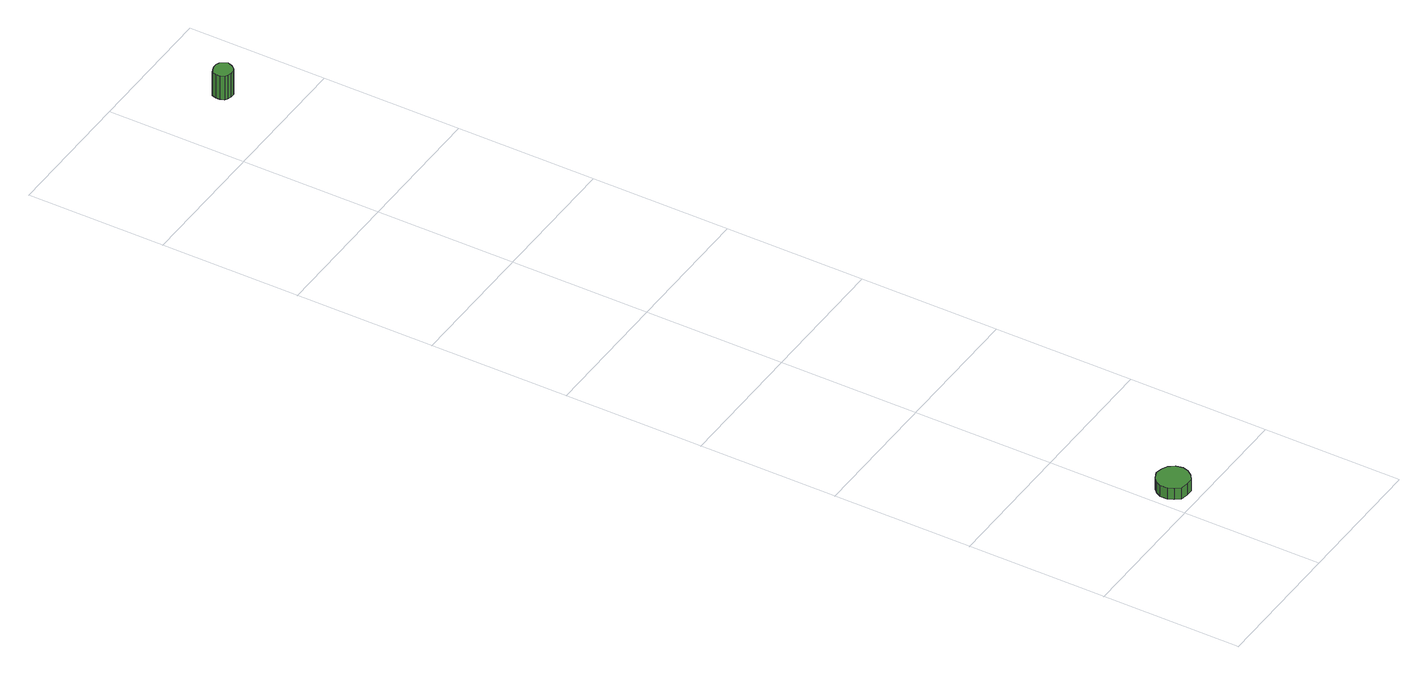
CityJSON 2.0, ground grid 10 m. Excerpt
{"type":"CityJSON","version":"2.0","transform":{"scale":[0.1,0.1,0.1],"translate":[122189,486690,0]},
"CityObjects":{
"tree1":{"type":"SolitaryVegetationObject","attributes":{"function":"something"},"geometry":[{"type":"MultiSurface","lod":"1","boundaries":[[[0,1,2,3,4,5,6,7,8,9,10,11,12,13,14]],[[15,16,17,18,19,20,21,22,23,24,25,26,27,28,29]],[[0,29,28,1]],[[1,28,27,2]],[[2,27,26,3]],[[3,26,25,4]],[[4,25,24,5]],[[5,24,23,6]],[[6,23,22,7]],[[7,22,21,8]],[[8,21,20,9]],[[9,20,19,10]],[[10,19,18,11]],[[11,18,17,12]],[[12,17,16,13]],[[13,16,15,14]],[[14,15,29,0]]]}]},
"tree2":{"type":"SolitaryVegetationObject","attributes":{"function":"something"},"geometry":[{"type":"MultiSurface","lod":"1","boundaries":[[[30,31,32,33,34,35,36,37,38,39,40,41,42,43,44]],[[45,46,47,48,49,50,51,52,53,54,55,56,57,58,59]],[[30,59,58,31]],[[31,58,57,32]],[[32,57,56,33]],[[33,56,55,34]],[[34,55,54,35]],[[35,54,53,36]],[[36,53,52,37]],[[37,52,51,38]],[[38,51,50,39]],[[39,50,49,40]],[[40,49,48,41]],[[41,48,47,42]],[[42,47,46,43]],[[43,46,45,44]],[[44,45,59,30]]]}]}
},
"vertices":[
[30,19,9],[29,24,9],[26,28,9],[22,30,9],[17,31,9],[12,29,9],[9,26,9],[7,22,9],[7,17,9],[9,13,9],[12,9,9],[17,8,9],[22,8,9],[26,11,9],[29,15,9],[29,15,0],[26,11,0],[22,8,0],[17,8,0],[12,9,0],[9,13,0],[7,17,0],[7,22,0],[9,26,0],[12,29,0],[17,31,0],[22,30,0],[26,28,0],[29,24,0],[30,19,0],
[56,745,24],[55,747,24],[53,750,24],[51,751,24],[48,751,24],[45,750,24],[43,749,24],[42,746,24],[42,743,24],[43,740,24],[45,739,24],[48,738,24],[51,738,24],[53,739,24],[55,742,24],[55,742,5],[53,739,5],[51,738,5],[48,738,5],[45,739,5],[43,740,5],[42,743,5],[42,746,5],[43,749,5],[45,750,5],[48,751,5],[51,751,5],[53,750,5],[55,747,5],[56,745,5]
]}
